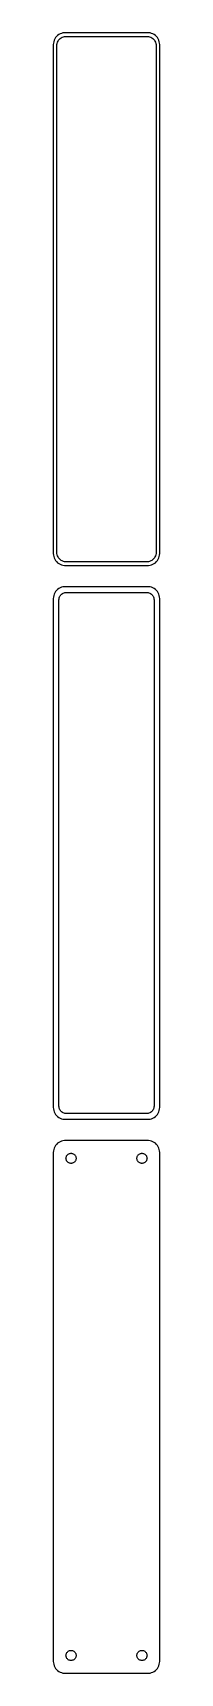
# Model space of a CAD drawing. Header units: metres. Extents: x -22 to 22, y 590 to 1282.
import ezdxf

# ---------------------------------------------------------------- set-up
doc = ezdxf.new("R2010")
doc.units = ezdxf.units.M

msp = doc.modelspace()

# ---------------------------------------------------------------- linework, layer by layer
for p, q in [((-19.6289, 1282.02), (-20.1791, 1281.72)), ((-19.0451, 1282.26), (-19.6289, 1282.02)), ((-18.4369, 1282.41), (-19.0451, 1282.26)), ((-17.8139, 1282.49), (-18.4369, 1282.41)), ((17.8139, 1282.49), (-17.8139, 1282.49)), ((18.4369, 1282.41), (17.8139, 1282.49)), ((19.0451, 1282.26), (18.4369, 1282.41)), ((19.6289, 1282.02), (19.0451, 1282.26)), ((20.1791, 1281.72), (19.6289, 1282.02)), ((-22.4606, 1278.13), (-22.5, 1277.5)), ((-22.5, 1277.5), (-22.5, 1062.5)), ((-22.3429, 1278.74), (-22.4606, 1278.13)), ((-22.1489, 1279.34), (-22.3429, 1278.74)), ((-21.8815, 1279.91), (-22.1489, 1279.34)), ((-21.5451, 1280.44), (-21.8815, 1279.91)), ((-21.1448, 1280.92), (-21.5451, 1280.44)), ((-20.6871, 1281.35), (-21.1448, 1280.92)), ((-21, 1277), (-20.9684, 1277.5)), ((-21, 1063), (-21, 1277)), ((-20.9684, 1277.5), (-20.8743, 1277.99)), ((-20.8743, 1277.99), (-20.7191, 1278.47)), ((-20.7191, 1278.47), (-20.5052, 1278.93)), ((-20.1791, 1281.72), (-20.6871, 1281.35)), ((-20.5052, 1278.93), (-20.2361, 1279.35)), ((-20.2361, 1279.35), (-19.9159, 1279.74)), ((-19.9159, 1279.74), (-19.5497, 1280.08)), ((-19.5497, 1280.08), (-19.1433, 1280.38)), ((-19.1433, 1280.38), (-18.7031, 1280.62)), ((-18.7031, 1280.62), (-18.2361, 1280.8)), ((-18.2361, 1280.8), (-17.7495, 1280.93)), ((-17.7495, 1280.93), (-17.2512, 1280.99)), ((-17.2512, 1280.99), (17.2512, 1280.99)), ((17.2512, 1280.99), (17.7495, 1280.93)), ((17.7495, 1280.93), (18.2361, 1280.8)), ((18.2361, 1280.8), (18.7031, 1280.62)), ((18.7031, 1280.62), (19.1433, 1280.38)), ((19.1433, 1280.38), (19.5497, 1280.08)), ((19.5497, 1280.08), (19.9159, 1279.74)), ((19.9159, 1279.74), (20.2361, 1279.35)), ((20.6871, 1281.35), (20.1791, 1281.72)), ((20.2361, 1279.35), (20.5052, 1278.93)), ((20.5052, 1278.93), (20.7191, 1278.47)), ((21.1448, 1280.92), (20.6871, 1281.35)), ((20.7191, 1278.47), (20.8743, 1277.99)), ((20.8743, 1277.99), (20.9684, 1277.5)), ((20.9684, 1277.5), (21, 1277)), ((21, 1277), (21, 1063)), ((21.5451, 1280.44), (21.1448, 1280.92)), ((21.8815, 1279.91), (21.5451, 1280.44)), ((22.1489, 1279.34), (21.8815, 1279.91)), ((22.3429, 1278.74), (22.1489, 1279.34)), ((22.4606, 1278.13), (22.3429, 1278.74)), ((22.5, 1277.5), (22.4606, 1278.13)), ((22.5, 1062.5), (22.5, 1277.5)), ((-22.5, 1062.5), (-22.4606, 1061.87)), ((-22.4606, 1061.87), (-22.3429, 1061.26)), ((-22.3429, 1061.26), (-22.1489, 1060.66)), ((-22.1489, 1060.66), (-21.8815, 1060.09)), ((-20.9684, 1062.5), (-21, 1063)), ((-20.8743, 1062.01), (-20.9684, 1062.5)), ((-20.7191, 1061.53), (-20.8743, 1062.01)), ((-20.5052, 1061.07), (-20.7191, 1061.53)), ((-20.2361, 1060.65), (-20.5052, 1061.07)), ((-19.9159, 1060.26), (-20.2361, 1060.65)), ((-19.5497, 1059.92), (-19.9159, 1060.26)), ((19.9159, 1060.26), (19.5497, 1059.92)), ((20.2361, 1060.65), (19.9159, 1060.26)), ((20.5052, 1061.07), (20.2361, 1060.65)), ((20.7191, 1061.53), (20.5052, 1061.07)), ((20.8743, 1062.01), (20.7191, 1061.53)), ((20.9684, 1062.5), (20.8743, 1062.01)), ((21, 1063), (20.9684, 1062.5)), ((21.8815, 1060.09), (22.1489, 1060.66)), ((22.1489, 1060.66), (22.3429, 1061.26)), ((22.3429, 1061.26), (22.4606, 1061.87)), ((22.4606, 1061.87), (22.5, 1062.5)), ((-21.8815, 1060.09), (-21.5451, 1059.56)), ((-21.5451, 1059.56), (-21.1448, 1059.08)), ((-21.1448, 1059.08), (-20.6871, 1058.65)), ((-20.6871, 1058.65), (-20.1791, 1058.28)), ((-20.1791, 1058.28), (-19.6289, 1057.98)), ((-19.6289, 1057.98), (-19.0451, 1057.74)), ((-19.1433, 1059.62), (-19.5497, 1059.92)), ((-18.7031, 1059.38), (-19.1433, 1059.62)), ((-19.0451, 1057.74), (-18.4369, 1057.59)), ((-18.2361, 1059.2), (-18.7031, 1059.38)), ((-18.4369, 1057.59), (-17.8139, 1057.51)), ((-17.7495, 1059.07), (-18.2361, 1059.2)), ((-17.8139, 1057.51), (17.8139, 1057.51)), ((-17.2512, 1059.01), (-17.7495, 1059.07)), ((17.2512, 1059.01), (-17.2512, 1059.01)), ((17.7495, 1059.07), (17.2512, 1059.01)), ((18.2361, 1059.2), (17.7495, 1059.07)), ((17.8139, 1057.51), (18.4369, 1057.59)), ((18.7031, 1059.38), (18.2361, 1059.2)), ((18.4369, 1057.59), (19.0451, 1057.74)), ((19.1433, 1059.62), (18.7031, 1059.38)), ((19.0451, 1057.74), (19.6289, 1057.98)), ((19.5497, 1059.92), (19.1433, 1059.62)), ((19.6289, 1057.98), (20.1791, 1058.28)), ((20.1791, 1058.28), (20.6871, 1058.65)), ((20.6871, 1058.65), (21.1448, 1059.08)), ((21.1448, 1059.08), (21.5451, 1059.56)), ((21.5451, 1059.56), (21.8815, 1060.09)), ((-21.5451, 1046.44), (-21.8815, 1045.91)), ((-21.1448, 1046.92), (-21.5451, 1046.44)), ((-20.6871, 1047.35), (-21.1448, 1046.92)), ((-20.1791, 1047.72), (-20.6871, 1047.35)), ((-19.6289, 1048.02), (-20.1791, 1047.72)), ((-19.0451, 1048.26), (-19.6289, 1048.02)), ((-18.4369, 1048.41), (-19.0451, 1048.26)), ((-17.8139, 1048.49), (-18.4369, 1048.41)), ((17.8139, 1048.49), (-17.8139, 1048.49)), ((18.4369, 1048.41), (17.8139, 1048.49)), ((19.0451, 1048.26), (18.4369, 1048.41)), ((19.6289, 1048.02), (19.0451, 1048.26)), ((20.1791, 1047.72), (19.6289, 1048.02)), ((20.6871, 1047.35), (20.1791, 1047.72)), ((21.1448, 1046.92), (20.6871, 1047.35)), ((21.5451, 1046.44), (21.1448, 1046.92)), ((21.8815, 1045.91), (21.5451, 1046.44)), ((-22.4606, 1044.13), (-22.5, 1043.5)), ((-22.5, 1043.5), (-22.5, 828.5)), ((-22.3429, 1044.74), (-22.4606, 1044.13)), ((-22.1489, 1045.34), (-22.3429, 1044.74)), ((-21.8815, 1045.91), (-22.1489, 1045.34)), ((-20.1129, 1043), (-20.0884, 1043.39)), ((-20.1129, 829), (-20.1129, 1043)), ((-20.0884, 1043.39), (-20.0151, 1043.77)), ((-20.0151, 1043.77), (-19.8943, 1044.15)), ((-19.8943, 1044.15), (-19.7279, 1044.5)), ((-19.7279, 1044.5), (-19.5184, 1044.83)), ((-19.5184, 1044.83), (-19.2692, 1045.13)), ((-19.2692, 1045.13), (-18.9842, 1045.4)), ((-18.9842, 1045.4), (-18.668, 1045.63)), ((-18.668, 1045.63), (-18.3254, 1045.82)), ((-18.3254, 1045.82), (-17.9619, 1045.96)), ((-17.9619, 1045.96), (-17.5833, 1046.06)), ((-17.5833, 1046.06), (-17.1954, 1046.11)), ((-17.1954, 1046.11), (17.1954, 1046.11)), ((17.1954, 1046.11), (17.5833, 1046.06)), ((17.5833, 1046.06), (17.9619, 1045.96)), ((17.9619, 1045.96), (18.3254, 1045.82)), ((18.3254, 1045.82), (18.668, 1045.63)), ((18.668, 1045.63), (18.9842, 1045.4)), ((18.9842, 1045.4), (19.2692, 1045.13)), ((19.2692, 1045.13), (19.5184, 1044.83)), ((19.5184, 1044.83), (19.7279, 1044.5)), ((19.7279, 1044.5), (19.8943, 1044.15)), ((19.8943, 1044.15), (20.0151, 1043.77)), ((20.0151, 1043.77), (20.0884, 1043.39)), ((20.0884, 1043.39), (20.1129, 1043)), ((20.1129, 1043), (20.1129, 829)), ((22.1489, 1045.34), (21.8815, 1045.91)), ((22.3429, 1044.74), (22.1489, 1045.34)), ((22.4606, 1044.13), (22.3429, 1044.74)), ((22.5, 1043.5), (22.4606, 1044.13)), ((22.5, 828.5), (22.5, 1043.5)), ((-22.5, 828.5), (-22.4606, 827.873)), ((-22.4606, 827.873), (-22.3429, 827.257)), ((-22.3429, 827.257), (-22.1489, 826.659)), ((-22.1489, 826.659), (-21.8815, 826.091)), ((-21.8815, 826.091), (-21.5451, 825.561)), ((-21.5451, 825.561), (-21.1448, 825.077)), ((-21.1448, 825.077), (-20.6871, 824.647)), ((-20.6871, 824.647), (-20.1791, 824.278)), ((-20.0884, 828.61), (-20.1129, 829)), ((-20.0151, 828.226), (-20.0884, 828.61)), ((-19.8943, 827.854), (-20.0151, 828.226)), ((-19.7279, 827.5), (-19.8943, 827.854)), ((-19.5184, 827.17), (-19.7279, 827.5)), ((-19.2692, 826.869), (-19.5184, 827.17)), ((-18.9842, 826.601), (-19.2692, 826.869)), ((-18.668, 826.372), (-18.9842, 826.601)), ((-18.3254, 826.183), (-18.668, 826.372)), ((-17.9619, 826.039), (-18.3254, 826.183)), ((-17.5833, 825.942), (-17.9619, 826.039)), ((-17.1954, 825.893), (-17.5833, 825.942)), ((17.1954, 825.893), (-17.1954, 825.893)), ((17.5833, 825.942), (17.1954, 825.893)), ((17.9619, 826.039), (17.5833, 825.942)), ((18.3254, 826.183), (17.9619, 826.039)), ((18.668, 826.372), (18.3254, 826.183)), ((18.9842, 826.601), (18.668, 826.372)), ((19.2692, 826.869), (18.9842, 826.601)), ((19.5184, 827.17), (19.2692, 826.869)), ((19.7279, 827.5), (19.5184, 827.17)), ((19.8943, 827.854), (19.7279, 827.5)), ((20.0151, 828.226), (19.8943, 827.854)), ((20.0884, 828.61), (20.0151, 828.226)), ((20.1129, 829), (20.0884, 828.61)), ((20.1791, 824.278), (20.6871, 824.647)), ((20.6871, 824.647), (21.1448, 825.077)), ((21.1448, 825.077), (21.5451, 825.561)), ((21.5451, 825.561), (21.8815, 826.091)), ((21.8815, 826.091), (22.1489, 826.659)), ((22.1489, 826.659), (22.3429, 827.257)), ((22.3429, 827.257), (22.4606, 827.873)), ((22.4606, 827.873), (22.5, 828.5)), ((-20.1791, 824.278), (-19.6289, 823.976)), ((-19.6289, 823.976), (-19.0451, 823.745)), ((-19.0451, 823.745), (-18.4369, 823.589)), ((-18.4369, 823.589), (-17.8139, 823.51)), ((-17.8139, 823.51), (17.8139, 823.51)), ((17.8139, 823.51), (18.4369, 823.589)), ((18.4369, 823.589), (19.0451, 823.745)), ((19.0451, 823.745), (19.6289, 823.976)), ((19.6289, 823.976), (20.1791, 824.278)), ((-22.1489, 811.341), (-22.3429, 810.743)), ((-21.8815, 811.909), (-22.1489, 811.341)), ((-21.5451, 812.439), (-21.8815, 811.909)), ((-21.1448, 812.923), (-21.5451, 812.439)), ((-20.6871, 813.353), (-21.1448, 812.923)), ((-20.1791, 813.722), (-20.6871, 813.353)), ((-19.6289, 814.024), (-20.1791, 813.722)), ((-19.0451, 814.255), (-19.6289, 814.024)), ((-18.4369, 814.411), (-19.0451, 814.255)), ((-17.8139, 814.49), (-18.4369, 814.411)), ((17.8139, 814.49), (-17.8139, 814.49)), ((18.4369, 814.411), (17.8139, 814.49)), ((19.0451, 814.255), (18.4369, 814.411)), ((19.6289, 814.024), (19.0451, 814.255)), ((20.1791, 813.722), (19.6289, 814.024)), ((20.6871, 813.353), (20.1791, 813.722)), ((21.1448, 812.923), (20.6871, 813.353)), ((21.5451, 812.439), (21.1448, 812.923)), ((21.8815, 811.909), (21.5451, 812.439)), ((22.1489, 811.341), (21.8815, 811.909)), ((22.3429, 810.743), (22.1489, 811.341)), ((-22.4606, 810.127), (-22.5, 809.5)), ((-22.5, 809.5), (-22.5, 594.5)), ((-22.3429, 810.743), (-22.4606, 810.127)), ((-17.1353, 807), (-17.1185, 807.268)), ((-17.1185, 806.732), (-17.1353, 807)), ((-17.1185, 807.268), (-17.0682, 807.531)), ((-17.0682, 806.469), (-17.1185, 806.732)), ((-17.0682, 807.531), (-16.9853, 807.786)), ((-16.9853, 806.214), (-17.0682, 806.469)), ((-16.9853, 807.786), (-16.8712, 808.029)), ((-16.8712, 805.971), (-16.9853, 806.214)), ((-16.8712, 808.029), (-16.7275, 808.255)), ((-16.7275, 805.745), (-16.8712, 805.971)), ((-16.7275, 808.255), (-16.5565, 808.462)), ((-16.5565, 805.538), (-16.7275, 805.745)), ((-16.5565, 808.462), (-16.3611, 808.645)), ((-16.3611, 805.355), (-16.5565, 805.538)), ((-16.3611, 808.645), (-16.1441, 808.803)), ((-16.1441, 805.197), (-16.3611, 805.355)), ((-16.1441, 808.803), (-15.9091, 808.932)), ((-15.9091, 805.068), (-16.1441, 805.197)), ((-15.9091, 808.932), (-15.6598, 809.031)), ((-15.6598, 804.969), (-15.9091, 805.068)), ((-15.6598, 809.031), (-15.4001, 809.097)), ((-15.4001, 804.903), (-15.6598, 804.969)), ((-15.4001, 809.097), (-15.1341, 809.131)), ((-15.1341, 804.869), (-15.4001, 804.903)), ((-15.1341, 809.131), (-14.8659, 809.131)), ((-14.8659, 804.869), (-15.1341, 804.869)), ((-14.8659, 809.131), (-14.5999, 809.097)), ((-14.5999, 804.903), (-14.8659, 804.869)), ((-14.5999, 809.097), (-14.3401, 809.031)), ((-14.3401, 804.969), (-14.5999, 804.903)), ((-14.3401, 809.031), (-14.0908, 808.932)), ((-14.0908, 805.068), (-14.3401, 804.969)), ((-14.0908, 808.932), (-13.8559, 808.803)), ((-13.8559, 805.197), (-14.0908, 805.068)), ((-13.8559, 808.803), (-13.6389, 808.645)), ((-13.6389, 805.355), (-13.8559, 805.197)), ((-13.6389, 808.645), (-13.4434, 808.462)), ((-13.4434, 805.538), (-13.6389, 805.355)), ((-13.4434, 808.462), (-13.2725, 808.255)), ((-13.2725, 805.745), (-13.4434, 805.538)), ((-13.2725, 808.255), (-13.1288, 808.029)), ((-13.1288, 805.971), (-13.2725, 805.745)), ((-13.1288, 808.029), (-13.0146, 807.786)), ((-13.0146, 806.214), (-13.1288, 805.971)), ((-13.0146, 807.786), (-12.9318, 807.531)), ((-12.9318, 806.469), (-13.0146, 806.214)), ((-12.9318, 807.531), (-12.8815, 807.268)), ((-12.8815, 806.732), (-12.9318, 806.469)), ((-12.8815, 807.268), (-12.8647, 807)), ((-12.8647, 807), (-12.8815, 806.732)), ((12.8647, 807), (12.8815, 807.268)), ((12.8815, 806.732), (12.8647, 807)), ((12.8815, 807.268), (12.9318, 807.531)), ((12.9318, 806.469), (12.8815, 806.732)), ((12.9318, 807.531), (13.0146, 807.786)), ((13.0146, 806.214), (12.9318, 806.469)), ((13.0146, 807.786), (13.1288, 808.029)), ((13.1288, 805.971), (13.0146, 806.214)), ((13.1288, 808.029), (13.2725, 808.255)), ((13.2725, 805.745), (13.1288, 805.971)), ((13.2725, 808.255), (13.4434, 808.462)), ((13.4434, 805.538), (13.2725, 805.745)), ((13.4434, 808.462), (13.6389, 808.645)), ((13.6389, 805.355), (13.4434, 805.538)), ((13.6389, 808.645), (13.8559, 808.803)), ((13.8559, 805.197), (13.6389, 805.355)), ((13.8559, 808.803), (14.0908, 808.932)), ((14.0908, 805.068), (13.8559, 805.197)), ((14.0908, 808.932), (14.3401, 809.031)), ((14.3401, 804.969), (14.0908, 805.068)), ((14.3401, 809.031), (14.5999, 809.097)), ((14.5999, 804.903), (14.3401, 804.969)), ((14.5999, 809.097), (14.8659, 809.131)), ((14.8659, 804.869), (14.5999, 804.903)), ((14.8659, 809.131), (15.1341, 809.131)), ((15.1341, 804.869), (14.8659, 804.869)), ((15.1341, 809.131), (15.4001, 809.097)), ((15.4001, 804.903), (15.1341, 804.869)), ((15.4001, 809.097), (15.6598, 809.031)), ((15.6598, 804.969), (15.4001, 804.903)), ((15.6598, 809.031), (15.9091, 808.932)), ((15.9091, 805.068), (15.6598, 804.969)), ((15.9091, 808.932), (16.1441, 808.803)), ((16.1441, 805.197), (15.9091, 805.068)), ((16.1441, 808.803), (16.3611, 808.645)), ((16.3611, 805.355), (16.1441, 805.197)), ((16.3611, 808.645), (16.5565, 808.462)), ((16.5565, 805.538), (16.3611, 805.355)), ((16.5565, 808.462), (16.7275, 808.255)), ((16.7275, 805.745), (16.5565, 805.538)), ((16.7275, 808.255), (16.8712, 808.029)), ((16.8712, 805.971), (16.7275, 805.745)), ((16.8712, 808.029), (16.9853, 807.786)), ((16.9853, 806.214), (16.8712, 805.971)), ((16.9853, 807.786), (17.0682, 807.531)), ((17.0682, 806.469), (16.9853, 806.214)), ((17.0682, 807.531), (17.1185, 807.268)), ((17.1185, 806.732), (17.0682, 806.469)), ((17.1185, 807.268), (17.1353, 807)), ((17.1353, 807), (17.1185, 806.732)), ((22.4606, 810.127), (22.3429, 810.743)), ((22.5, 809.5), (22.4606, 810.127)), ((22.5, 594.5), (22.5, 809.5)), ((-17.1353, 597), (-17.1185, 597.268)), ((-17.1185, 596.732), (-17.1353, 597)), ((-17.1185, 597.268), (-17.0682, 597.531)), ((-17.0682, 596.469), (-17.1185, 596.732)), ((-17.0682, 597.531), (-16.9853, 597.786)), ((-16.9853, 596.214), (-17.0682, 596.469)), ((-16.9853, 597.786), (-16.8712, 598.029)), ((-16.8712, 595.971), (-16.9853, 596.214)), ((-16.8712, 598.029), (-16.7275, 598.255)), ((-16.7275, 595.745), (-16.8712, 595.971)), ((-16.7275, 598.255), (-16.5565, 598.462)), ((-16.5565, 598.462), (-16.3611, 598.645)), ((-16.3611, 598.645), (-16.1441, 598.803)), ((-16.1441, 598.803), (-15.9091, 598.932)), ((-15.9091, 598.932), (-15.6598, 599.031)), ((-15.6598, 599.031), (-15.4001, 599.097)), ((-15.4001, 599.097), (-15.1341, 599.131)), ((-15.1341, 599.131), (-14.8659, 599.131)), ((-14.8659, 599.131), (-14.5999, 599.097)), ((-14.5999, 599.097), (-14.3401, 599.031)), ((-14.3401, 599.031), (-14.0908, 598.932)), ((-14.0908, 598.932), (-13.8559, 598.803)), ((-13.8559, 598.803), (-13.6389, 598.645)), ((-13.6389, 598.645), (-13.4434, 598.462)), ((-13.4434, 598.462), (-13.2725, 598.255)), ((-13.2725, 598.255), (-13.1288, 598.029)), ((-13.1288, 595.971), (-13.2725, 595.745)), ((-13.1288, 598.029), (-13.0146, 597.786)), ((-13.0146, 596.214), (-13.1288, 595.971)), ((-13.0146, 597.786), (-12.9318, 597.531)), ((-12.9318, 596.469), (-13.0146, 596.214)), ((-12.9318, 597.531), (-12.8815, 597.268)), ((-12.8815, 596.732), (-12.9318, 596.469)), ((-12.8815, 597.268), (-12.8647, 597)), ((-12.8647, 597), (-12.8815, 596.732)), ((12.8647, 597), (12.8815, 597.268)), ((12.8815, 596.732), (12.8647, 597)), ((12.8815, 597.268), (12.9318, 597.531)), ((12.9318, 596.469), (12.8815, 596.732)), ((12.9318, 597.531), (13.0146, 597.786)), ((13.0146, 596.214), (12.9318, 596.469)), ((13.0146, 597.786), (13.1288, 598.029)), ((13.1288, 595.971), (13.0146, 596.214)), ((13.1288, 598.029), (13.2725, 598.255)), ((13.2725, 595.745), (13.1288, 595.971)), ((13.2725, 598.255), (13.4434, 598.462)), ((13.4434, 598.462), (13.6389, 598.645)), ((13.6389, 598.645), (13.8559, 598.803)), ((13.8559, 598.803), (14.0908, 598.932)), ((14.0908, 598.932), (14.3401, 599.031)), ((14.3401, 599.031), (14.5999, 599.097)), ((14.5999, 599.097), (14.8659, 599.131)), ((14.8659, 599.131), (15.1341, 599.131)), ((15.1341, 599.131), (15.4001, 599.097)), ((15.4001, 599.097), (15.6598, 599.031)), ((15.6598, 599.031), (15.9091, 598.932)), ((15.9091, 598.932), (16.1441, 598.803)), ((16.1441, 598.803), (16.3611, 598.645)), ((16.3611, 598.645), (16.5565, 598.462)), ((16.5565, 598.462), (16.7275, 598.255)), ((16.7275, 598.255), (16.8712, 598.029)), ((16.8712, 595.971), (16.7275, 595.745)), ((16.8712, 598.029), (16.9853, 597.786)), ((16.9853, 596.214), (16.8712, 595.971)), ((16.9853, 597.786), (17.0682, 597.531)), ((17.0682, 596.469), (16.9853, 596.214)), ((17.0682, 597.531), (17.1185, 597.268)), ((17.1185, 596.732), (17.0682, 596.469)), ((17.1185, 597.268), (17.1353, 597)), ((17.1353, 597), (17.1185, 596.732)), ((-22.5, 594.5), (-22.4606, 593.873)), ((-22.4606, 593.873), (-22.3429, 593.257)), ((-22.3429, 593.257), (-22.1489, 592.659)), ((-22.1489, 592.659), (-21.8815, 592.091)), ((-21.8815, 592.091), (-21.5451, 591.561)), ((-21.5451, 591.561), (-21.1448, 591.077)), ((-21.1448, 591.077), (-20.6871, 590.647)), ((-20.6871, 590.647), (-20.1791, 590.278)), ((-20.1791, 590.278), (-19.6289, 589.976)), ((-19.6289, 589.976), (-19.0451, 589.745)), ((-19.0451, 589.745), (-18.4369, 589.589)), ((-18.4369, 589.589), (-17.8139, 589.51)), ((-17.8139, 589.51), (17.8139, 589.51)), ((-16.5565, 595.538), (-16.7275, 595.745)), ((-16.3611, 595.355), (-16.5565, 595.538)), ((-16.1441, 595.197), (-16.3611, 595.355)), ((-15.9091, 595.068), (-16.1441, 595.197)), ((-15.6598, 594.969), (-15.9091, 595.068)), ((-15.4001, 594.903), (-15.6598, 594.969)), ((-15.1341, 594.869), (-15.4001, 594.903)), ((-14.8659, 594.869), (-15.1341, 594.869)), ((-14.5999, 594.903), (-14.8659, 594.869)), ((-14.3401, 594.969), (-14.5999, 594.903)), ((-14.0908, 595.068), (-14.3401, 594.969)), ((-13.8559, 595.197), (-14.0908, 595.068)), ((-13.6389, 595.355), (-13.8559, 595.197)), ((-13.4434, 595.538), (-13.6389, 595.355)), ((-13.2725, 595.745), (-13.4434, 595.538)), ((13.4434, 595.538), (13.2725, 595.745)), ((13.6389, 595.355), (13.4434, 595.538)), ((13.8559, 595.197), (13.6389, 595.355)), ((14.0908, 595.068), (13.8559, 595.197)), ((14.3401, 594.969), (14.0908, 595.068)), ((14.5999, 594.903), (14.3401, 594.969)), ((14.8659, 594.869), (14.5999, 594.903)), ((15.1341, 594.869), (14.8659, 594.869)), ((15.4001, 594.903), (15.1341, 594.869)), ((15.6598, 594.969), (15.4001, 594.903)), ((15.9091, 595.068), (15.6598, 594.969)), ((16.1441, 595.197), (15.9091, 595.068)), ((16.3611, 595.355), (16.1441, 595.197)), ((16.5565, 595.538), (16.3611, 595.355)), ((16.7275, 595.745), (16.5565, 595.538)), ((17.8139, 589.51), (18.4369, 589.589)), ((18.4369, 589.589), (19.0451, 589.745)), ((19.0451, 589.745), (19.6289, 589.976)), ((19.6289, 589.976), (20.1791, 590.278)), ((20.1791, 590.278), (20.6871, 590.647)), ((20.6871, 590.647), (21.1448, 591.077)), ((21.1448, 591.077), (21.5451, 591.561)), ((21.5451, 591.561), (21.8815, 592.091)), ((21.8815, 592.091), (22.1489, 592.659)), ((22.1489, 592.659), (22.3429, 593.257)), ((22.3429, 593.257), (22.4606, 593.873)), ((22.4606, 593.873), (22.5, 594.5))]:
    msp.add_line(p, q)

doc.saveas('drawing.dxf')
